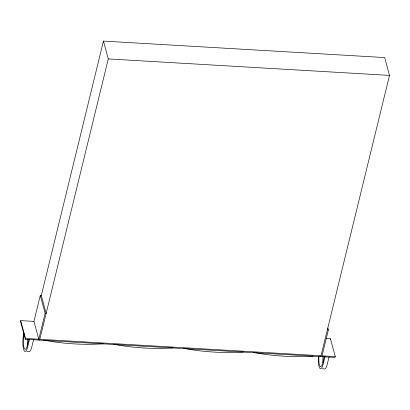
<?xml version="1.0" encoding="UTF-8"?>
<svg xmlns="http://www.w3.org/2000/svg" width="410" height="410" viewBox="0 0 410 410"><rect width="100%" height="100%" fill="white"/><g stroke="black" fill="none" stroke-linecap="round" stroke-linejoin="round"><path stroke-width="0.61" d="M24.236 334.042L23.79 336.303A9.461 2.347 -86.6 0 0 23.934 347.403A9.461 2.347 -86.6 0 0 26.793 347.357L28.833 339.444M20.705 320.625L25.548 338.46L38.796 339.239L33.948 321.399L20.705 320.625L20.5 321.46L25.348 339.295L335.083 357.448L335.283 356.613L330.439 338.773L326.022 338.516M25.348 339.295L25.548 338.46M29.474 339.526L27.675 346.891A11.588 2.87 -86.6 0 1 23.519 349.089A11.588 2.87 -86.6 0 1 23.867 332.879M33.948 321.399L40.288 295.456L41.307 295.513L46.151 313.353L45.131 313.291L40.288 295.456M41.307 295.513L103.448 41.087L384.652 57.564L389.5 75.399L320.815 356.613M33.548 339.767L31.749 347.132A11.588 2.87 -86.6 0 1 28.849 351.601L26.809 351.478M38.796 339.239L45.131 313.291M39.611 340.131L108.291 58.922L103.448 41.087M327.877 328.046L328.374 329.891L322.04 355.834L335.283 356.613M324.305 356.756L322.265 364.669A9.461 2.347 -86.6 0 1 319.621 365.397A9.461 2.347 -86.6 0 1 318.975 356.003M325.094 356.228L323.141 364.203A11.588 2.87 -86.6 0 1 319.626 368.016A11.588 2.87 -86.6 0 1 318.416 356.331M330.234 339.613L330.439 338.773M329.015 357.079L327.216 364.444A11.588 2.87 -86.6 0 1 324.32 368.913L322.28 368.795M108.291 58.922L389.5 75.399M327.359 329.83L328.374 329.891M39.816 339.295L321.02 355.772M243.381 352.041A204.549 159.413 -15.2 0 1 183.7 348.3M173.082 347.921A204.549 159.413 -15.2 0 1 113.401 344.18M103.289 343.831A204.549 159.413 -15.2 0 1 43.609 340.09M313.173 356.131A204.549 159.413 -15.2 0 1 253.493 352.39M323.075 362.717A9.461 2.347 -86.6 0 1 323.049 356.239M27.67 345.902A9.461 2.347 -86.6 0 1 27.531 339.541"/></g></svg>
